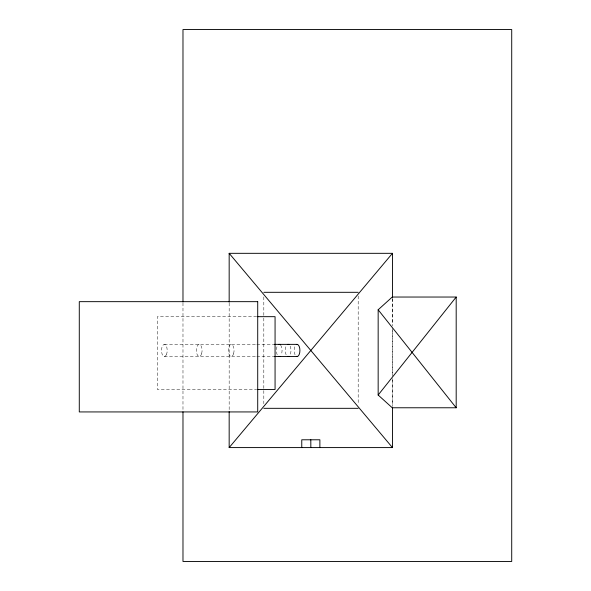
<?xml version="1.0" encoding="UTF-8"?>
<svg xmlns="http://www.w3.org/2000/svg" width="591" height="591" viewBox="0 0 591 591"><rect width="100%" height="100%" fill="white"/><g stroke="black" fill="none" stroke-linecap="round" stroke-linejoin="round"><path stroke-width="0.44" stroke-dasharray="2.96 2.22" d="M256.664 316.673L157.302 316.673L157.302 389.454L256.664 389.454M164.372 344.368L256.25 344.368M256.826 344.368L273.707 344.368M164.372 356.543L256.25 356.543M256.826 356.543L273.707 356.543M392.454 298.44L392.454 326.055M392.454 330.665L392.454 374.857M392.454 378.536L392.454 406.157M392.247 298.883L392.247 324.718M392.247 328.411L392.247 376.393M392.247 380.087L392.247 405.921M358.19 295.995L358.19 404.636M263.815 296.911L263.815 317.168M263.815 318.091L263.815 403.712M229.168 303.043L229.168 410.76M182.981 302.887L182.981 410.93M295.049 354.763A6.087 2.852 -90 0 1 295.049 346.149M290.144 346.149A6.087 2.852 -90 0 1 290.144 354.763M286.118 354.763A6.087 2.852 -90 0 1 286.709 345.181M280.644 345.181A6.087 2.852 -90 0 1 281.235 354.763M277.201 354.763A6.087 2.852 -90 0 1 277.792 345.181M233.681 353.499A6.087 2.852 -90 0 0 231.214 344.368A6.087 2.852 -90 0 0 228.747 353.499A6.087 2.852 -90 0 0 233.681 353.499M201.701 353.499A6.087 2.852 -90 0 0 199.233 344.368A6.087 2.852 -90 0 0 196.766 353.499A6.087 2.852 -90 0 0 201.701 353.499M166.381 354.763A6.087 2.852 -90 0 0 165.103 344.575A6.087 2.852 -90 0 0 161.616 352.029A6.087 2.852 -90 0 0 166.381 354.763"/><path stroke-width="0.89" d="M378.159 395.024L456.186 297.037L392.247 297.037L378.159 309.78L378.159 395.024L392.247 407.768L456.186 407.768L456.186 297.037M392.454 407.081L392.454 447.586L229.168 447.586L392.454 253.325L229.168 253.325L229.168 302.119M263.815 292.309L358.19 292.309M257.587 316.673L275.066 316.673L275.066 389.454L257.587 389.454M274.202 344.368L297.066 344.368M274.202 356.543L297.066 356.543M263.815 408.322L358.19 408.322M229.168 253.325L392.454 447.586M378.159 309.78L456.186 407.768M392.454 253.325L392.454 297.517M319.879 447.586L319.879 439.785L301.765 439.785L301.765 447.586M310.814 439.785L310.836 447.586M229.168 411.683L229.168 447.586M182.981 301.964L182.981 29.55L511.717 29.55L511.717 561.45L182.981 561.45L182.981 411.853M296.327 344.575A6.087 2.852 -90 0 1 299.918 350.456A6.087 2.852 -90 0 1 296.327 356.336M288.866 356.336A6.087 2.852 -90 0 1 287.396 356.336M287.396 344.575A6.087 2.852 -90 0 1 288.866 344.575M279.957 356.336A6.087 2.852 -90 0 1 278.479 356.336M278.479 344.575A6.087 2.852 -90 0 1 279.957 344.575M257.713 301.661L79.283 301.661L79.283 411.934L257.713 411.934L257.713 301.661"/></g></svg>
